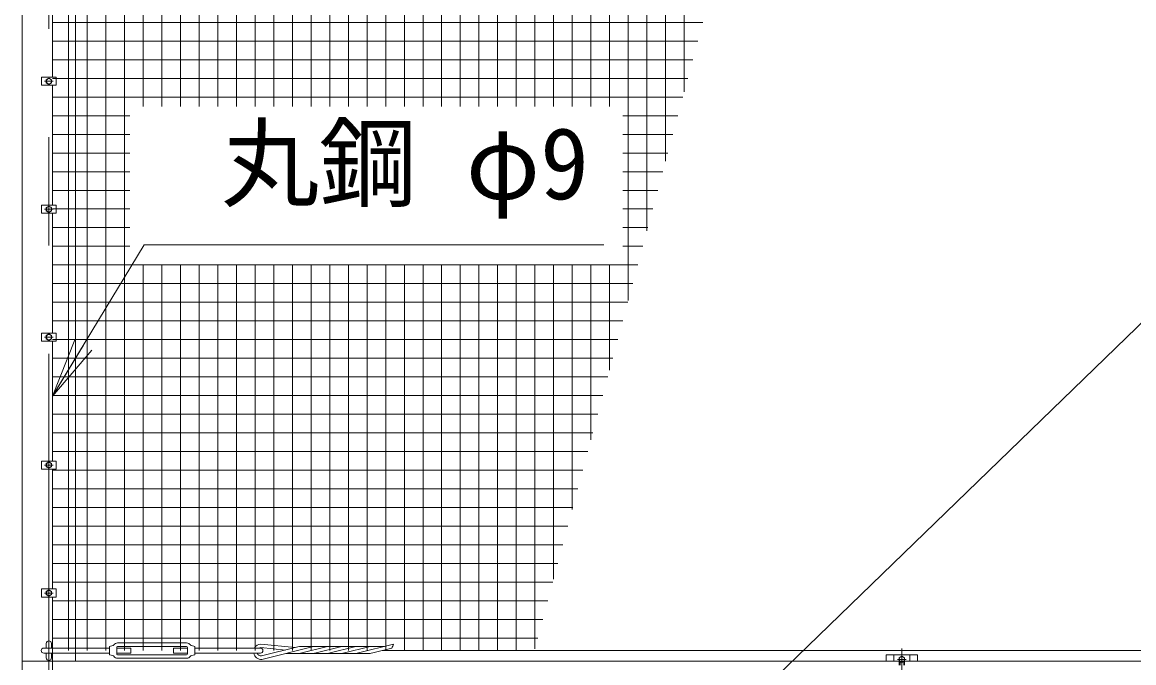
# Model space of a CAD drawing. Units: millimetres at full size; details may follow other scales. Extents: x -14700 to 14700, y -10395 to 10395.
# Drawn here: x -11707 to -9101, y 1269 to 2771 of the extents above; entities that cross this region are included whole.
import ezdxf
from ezdxf.enums import TextEntityAlignment as Align

# ---------------------------------------------------------------- set-up
doc = ezdxf.new("R2010")
doc.units = ezdxf.units.MM
doc.header["$LTSCALE"] = 40
doc.linetypes.add('USER1', pattern=[50.8, 31.75, -6.35, 6.35, -6.35])
for name, color, linetype, lineweight in [('0-0_D-STR3', 3, 'Continuous', 13), ('0-1_D-STR1', 1, 'Continuous', 18), ('0-2_D-BMK', 2, 'USER1', 13), ('0-7_0', 7, 'Continuous', 18), ('0-9_D-STR-TXT', 7, 'Continuous', 13), ('0-B_D-STR2', 7, 'Continuous', 13)]:
    doc.layers.add(name, color=color, linetype=linetype, lineweight=lineweight)
doc.styles.add('ＭＳ ゴシック', font='')
doc.styles.get('ＭＳ ゴシック').set_extended_font_data('MS Gothic')

# ---------------------------------------------------------------- blocks, each defined once
blk = doc.blocks.new('_Open')
at = {"layer": '0-7_0'}
blk.add_line((-40, 6.67), (0, 0), dxfattribs=at)
blk.add_lwpolyline([(-40, -6.67), (0, 0), (-40, 0)], dxfattribs=at)

msp = doc.modelspace()

# ---------------------------------------------------------------- linework, layer by layer
at = {"layer": '0-0_D-STR3'}
for p, q in [((-11333.22, -114.21), (-6329.87, 4732.31)), ((-11635.74, 2642.02), (-11635.74, 2923.02)), ((-11661.44, 2642.02), (-11627.04, 2642.02)), ((-11661.44, 2642.02), (-11661.44, 2623.02)), ((-11650.74, 2636.27), (-11644.24, 2640.03)), ((-11650.74, 2628.77), (-11650.74, 2636.27)), ((-11644.24, 2640.03), (-11637.74, 2636.27)), ((-11637.74, 2636.27), (-11637.74, 2628.77)), ((-11627.04, 2642.02), (-11627.04, 2623.02)), ((-11661.44, 2623.02), (-11627.04, 2623.02)), ((-11644.24, 2625.02), (-11650.74, 2628.77)), ((-11637.74, 2628.77), (-11644.24, 2625.02)), ((-11635.74, 2342.02), (-11635.74, 2623.02)), ((-11661.44, 2342.02), (-11627.04, 2342.02)), ((-11661.44, 2342.02), (-11661.44, 2323.02)), ((-11661.44, 2323.02), (-11627.04, 2323.02)), ((-11650.74, 2336.27), (-11644.24, 2340.03)), ((-11650.74, 2328.77), (-11650.74, 2336.27)), ((-11644.24, 2325.02), (-11650.74, 2328.77)), ((-11644.24, 2340.03), (-11637.74, 2336.27)), ((-11637.74, 2328.77), (-11644.24, 2325.02)), ((-11637.74, 2336.27), (-11637.74, 2328.77)), ((-11635.74, 2042.02), (-11635.74, 2323.02)), ((-11627.04, 2342.02), (-11627.04, 2323.02)), ((-11661.44, 2042.02), (-11627.04, 2042.02)), ((-11661.44, 2042.02), (-11661.44, 2023.02)), ((-11650.74, 2036.27), (-11644.24, 2040.03)), ((-11650.74, 2028.77), (-11650.74, 2036.27)), ((-11644.24, 2040.03), (-11637.74, 2036.27)), ((-11637.74, 2036.27), (-11637.74, 2028.77)), ((-11627.04, 2042.02), (-11627.04, 2023.02)), ((-11661.44, 2023.02), (-11627.04, 2023.02)), ((-11644.24, 2025.02), (-11650.74, 2028.77)), ((-11637.74, 2028.77), (-11644.24, 2025.02)), ((-11635.74, 1742.02), (-11635.74, 2023.02)), ((-11661.44, 1742.02), (-11627.04, 1742.02)), ((-11661.44, 1742.02), (-11661.44, 1723.02)), ((-11661.44, 1723.02), (-11627.04, 1723.02)), ((-11650.74, 1736.27), (-11644.24, 1740.03)), ((-11650.74, 1728.77), (-11650.74, 1736.27)), ((-11644.24, 1725.02), (-11650.74, 1728.77)), ((-11644.24, 1740.03), (-11637.74, 1736.27)), ((-11637.74, 1728.77), (-11644.24, 1725.02)), ((-11637.74, 1736.27), (-11637.74, 1728.77)), ((-11635.74, 1442.02), (-11635.74, 1723.02)), ((-11627.04, 1742.02), (-11627.04, 1723.02)), ((-11661.44, 1442.02), (-11627.04, 1442.02)), ((-11661.44, 1442.02), (-11661.44, 1423.02)), ((-11650.74, 1436.27), (-11644.24, 1440.03)), ((-11650.74, 1428.77), (-11650.74, 1436.27)), ((-11644.24, 1440.03), (-11637.74, 1436.27)), ((-11637.74, 1436.27), (-11637.74, 1428.77)), ((-11627.04, 1442.02), (-11627.04, 1423.02)), ((-11661.44, 1423.02), (-11627.04, 1423.02)), ((-11644.24, 1425.02), (-11650.74, 1428.77)), ((-11637.74, 1428.77), (-11644.24, 1425.02)), ((-11635.74, 1182.02), (-11635.74, 1423.02)), ((-11656.24, 1303.52), (-11502.24, 1303.52)), ((-11650.24, 1314.52), (-11650.24, 1303.52)), ((-11638.24, 1314.52), (-11638.24, 1303.52)), ((-11502.24, 1307.52), (-11494.44, 1309.19)), ((-11502.24, 1287.52), (-11502.24, 1307.52)), ((-11485.24, 1290.02), (-11485.24, 1305.02)), ((-11485.24, 1303.52), (-11452.24, 1303.52)), ((-11483.24, 1315.52), (-11321.24, 1315.52)), ((-11483.24, 1307.02), (-11321.24, 1307.02)), ((-11352.24, 1291.52), (-11352.24, 1303.52)), ((-11352.24, 1303.52), (-11319.24, 1303.52)), ((-11319.24, 1290.02), (-11319.24, 1305.02)), ((-11302.24, 1303.52), (-11148.24, 1303.52)), ((-11147.38, 1304.88), (-11089.71, 1298.89)), ((-11147.16, 1312.9), (-11066.84, 1304.56)), ((-11145.98, 1284.94), (-11060.32, 1306.18)), ((-11144.74, 1277), (-11027.08, 1306.18)), ((-10857.32, 1307.06), (-11053.1, 1307.06)), ((-11051.09, 1291.98), (-10993.84, 1306.18)), ((-11017.85, 1291.98), (-10960.6, 1306.18)), ((-10984.61, 1291.98), (-10927.36, 1306.18)), ((-10951.37, 1291.98), (-10894.12, 1306.18)), ((-10918.13, 1291.98), (-10836.31, 1312.27)), ((-11656.24, 1291.52), (-11502.24, 1291.52)), ((-11650.24, 1291.52), (-11650.24, 1280.52)), ((-11638.24, 1291.52), (-11638.24, 1280.52)), ((-11502.24, 1287.52), (-11494.44, 1285.85)), ((-11483.24, 1288.02), (-11321.24, 1288.02)), ((-11483.24, 1279.52), (-11321.24, 1279.52)), ((-11352.24, 1291.52), (-11319.24, 1291.52)), ((-11302.24, 1287.52), (-11310.04, 1285.85)), ((-11302.24, 1291.52), (-11148.24, 1291.52)), ((-10891.17, 1291.1), (-11087.89, 1291.1)), ((-10884.89, 1291.98), (-10840.21, 1303.06)), ((-10862.55, 1297.52), (1155.76, 1297.52)), ((-9644.24, 1284.53), (-9650.74, 1280.77)), ((-9650.74, 1280.77), (-9650.74, 1273.27)), ((-9637.74, 1280.77), (-9644.24, 1284.53)), ((-9637.74, 1273.27), (-9637.74, 1280.77)), ((-9650.74, 1273.27), (-9644.24, 1269.52)), ((-9650.49, 1273.12), (-9650.49, 1263.02)), ((-9648.49, 1271.97), (-9648.49, 1263.02)), ((-9644.24, 1269.52), (-9637.74, 1273.27)), ((-9639.99, 1271.97), (-9639.99, 1263.02)), ((-9637.99, 1273.12), (-9637.99, 1263.02))]:
    msp.add_line(p, q, dxfattribs=at)
for points in [[(-11485.24, 1291.52), (-11452.24, 1291.52), (-11452.24, 1303.52)], [(-11302.24, 1287.52), (-11302.24, 1307.52), (-11310.04, 1309.19)]]:
    msp.add_lwpolyline(points, dxfattribs=at)
for centre in [(-11644.24, 2632.52), (-11644.24, 2332.52), (-11644.24, 2032.52), (-11644.24, 1732.52), (-11644.24, 1432.52), (-9644.24, 1277.02)]:
    msp.add_circle(centre, 6.25, dxfattribs=at)
for centre, radius, start, end in [((-11656.24, 1297.52), 6, 90, 270), ((-11644.24, 1314.52), 6, 0, 180), ((-11495.28, 1313.1), 4, 282.09925, 326.11888), ((-11483.24, 1305.02), 10.5, 90, 146.11888), ((-11483.24, 1305.02), 2, 90, 180), ((-11321.24, 1305.02), 10.5, 33.88112, 90), ((-11321.24, 1305.02), 2, 0, 90), ((-11309.2, 1313.1), 4, 213.88112, 257.90075), ((-11146.36, 1294.93), 18, 92.82496, 151.48944), ((-11146.36, 1294.93), 10, 95.82544, 120.77566), ((-11148.24, 1297.52), 6, 270, 90), ((-11053.1, 1277.06), 30, 90, 103.92636), ((-11019.86, 1277.06), 30, 90, 103.92636), ((-10986.62, 1277.06), 30, 90, 103.92636), ((-10953.38, 1277.06), 30, 90, 103.92636), ((-10920.14, 1277.06), 30, 90, 103.92636), ((-10886.9, 1277.06), 30, 90, 103.92636), ((-10903.58, 1335.32), 71.11, 333.02173, 341.08588), ((-11644.24, 1280.52), 6, 180, 0), ((-11495.28, 1281.94), 4, 33.88112, 77.90075), ((-11483.24, 1290.02), 10.5, 213.88112, 270), ((-11483.24, 1290.02), 2, 180, 270), ((-11321.24, 1290.02), 2, 270, 0), ((-11321.24, 1290.02), 10.5, 270, 326.11888), ((-11309.2, 1281.94), 4, 102.09925, 146.11888), ((-11146.36, 1294.93), 18, 191.63319, 275.17572), ((-11146.36, 1294.93), 10, 199.92759, 272.18972), ((-11058.31, 1321.1), 30, 270, 283.92645), ((-11025.07, 1321.1), 30, 270, 283.92645), ((-10991.83, 1321.1), 30, 270, 283.92645), ((-10958.59, 1321.1), 30, 270, 283.92645), ((-10925.35, 1321.1), 30, 270, 283.92645), ((-10892.11, 1321.1), 30, 270, 283.92645)]:
    msp.add_arc(centre, radius, start, end, dxfattribs=at)
at = {"layer": '0-1_D-STR1'}
for p, q in [((-11581.74, 1272.52), (-11581.74, 5542.52)), ((-9663.24, 1272.52), (-9663.24, 1287.52)), ((-9625.24, 1272.52), (-9625.24, 1287.52)), ((-9607.74, 1272.52), (-9607.74, 1287.52)), ((-11706.74, 1272.52), (1155.76, 1272.52))]:
    msp.add_line(p, q, dxfattribs=at)
for points in [[(-11581.74, 5542.52), (-11706.74, 5542.52), (-11706.74, -1257.48), (-11581.74, -1257.48), (-11581.74, -497.48)], [(-9680.74, 1272.52), (-9680.74, 1287.52), (-9607.74, 1287.52)]]:
    msp.add_lwpolyline(points, dxfattribs=at)
at = {"layer": '0-2_D-BMK'}
for p, q in [((-11644.24, -1308.48), (-11644.24, 5593.52)), ((-11654.24, 2632.52), (-11634.24, 2632.52)), ((-11654.24, 2332.52), (-11634.24, 2332.52)), ((-11654.24, 2032.52), (-11634.24, 2032.52)), ((-11654.24, 1732.52), (-11634.24, 1732.52)), ((-11654.24, 1432.52), (-11634.24, 1432.52)), ((-9644.24, 1302.52), (-9644.24, -797.48)), ((-9634.24, 1277.02), (-9654.24, 1277.02))]:
    msp.add_line(p, q, dxfattribs=at)
at = {"layer": '0-9_D-STR-TXT'}
msp.add_lwpolyline([(-10342.98, 2249.05), (-11421.08, 2249.05), (-11634.7, 1895.77)], dxfattribs=at)
at = {"layer": '0-B_D-STR2'}
for p, q in [((-11598.3, 1297.52), (-11598.3, 5442.52)), ((-11554.55, 1297.52), (-11554.55, 5442.52)), ((-11510.8, 1297.52), (-11510.8, 5442.52)), ((-11467.05, 1297.52), (-11467.05, 5442.52)), ((-11423.3, 2573.73), (-11423.3, 5442.52)), ((-11379.55, 2573.73), (-11379.55, 5442.52)), ((-11335.8, 2573.73), (-11335.8, 5442.52)), ((-11292.05, 2573.73), (-11292.05, 5442.52)), ((-11248.3, 2573.73), (-11248.3, 5442.52)), ((-11204.55, 2573.73), (-11204.55, 5442.52)), ((-11160.8, 2573.73), (-11160.8, 5442.52)), ((-11117.05, 2573.73), (-11117.05, 5442.52)), ((-11073.3, 2573.73), (-11073.3, 5442.52)), ((-11029.55, 2573.73), (-11029.55, 5442.52)), ((-10985.8, 2573.73), (-10985.8, 5442.52)), ((-10942.05, 2573.73), (-10942.05, 5442.52)), ((-10898.3, 2573.73), (-10898.3, 5442.52)), ((-10854.55, 2573.73), (-10854.55, 5442.52)), ((-10810.8, 2573.73), (-10810.8, 5442.52)), ((-10767.05, 2573.73), (-10767.05, 5442.52)), ((-10723.3, 2573.73), (-10723.3, 5442.52)), ((-10679.55, 2573.73), (-10679.55, 5442.52)), ((-10635.8, 2573.73), (-10635.8, 5442.52)), ((-10592.05, 2573.73), (-10592.05, 5442.52)), ((-10548.3, 2573.73), (-10548.3, 5442.52)), ((-10504.55, 2573.73), (-10504.55, 5442.52)), ((-10460.8, 2573.73), (-10460.8, 5442.52)), ((-10417.05, 2573.73), (-10417.05, 5442.52)), ((-10373.3, 2573.73), (-10373.3, 5442.52)), ((-10329.55, 2573.73), (-10329.55, 5442.52)), ((-10285.8, 2118.28), (-10285.8, 5442.52)), ((-10242.05, 2281.56), (-10242.05, 5442.52)), ((-10198.3, 2444.84), (-10198.3, 5442.52)), ((-10154.55, 2608.11), (-10154.55, 5442.52)), ((-11635.74, 2770.54), (-10111.03, 2770.54)), ((-11635.74, 2726.79), (-10122.75, 2726.79)), ((-11635.74, 2683.04), (-10134.47, 2683.04)), ((-11635.74, 2639.29), (-10146.2, 2639.29)), ((-11635.74, 2595.54), (-10157.92, 2595.54)), ((-11635.74, 2551.79), (-11454.41, 2551.79)), ((-10298.7, 2551.79), (-10169.64, 2551.79)), ((-11635.74, 2508.04), (-11454.41, 2508.04)), ((-10298.7, 2508.04), (-10181.36, 2508.04)), ((-11635.74, 2464.29), (-11454.41, 2464.29)), ((-10298.7, 2464.29), (-10193.09, 2464.29)), ((-11635.74, 2420.54), (-11454.41, 2420.54)), ((-10298.7, 2420.54), (-10204.81, 2420.54)), ((-11635.74, 2376.79), (-11454.41, 2376.79)), ((-10298.7, 2376.79), (-10216.53, 2376.79)), ((-11635.74, 2333.04), (-11454.41, 2333.04)), ((-10298.7, 2333.04), (-10228.25, 2333.04)), ((-11635.74, 2289.29), (-11454.41, 2289.29)), ((-10298.7, 2289.29), (-10239.98, 2289.29)), ((-11635.74, 2245.54), (-11454.41, 2245.54)), ((-10298.7, 2245.54), (-10251.7, 2245.54)), ((-11635.74, 2201.79), (-10263.42, 2201.79)), ((-11423.3, 1297.52), (-11423.3, 2202.43)), ((-11379.55, 1297.52), (-11379.55, 2202.43)), ((-11335.8, 1297.52), (-11335.8, 2202.43)), ((-11292.05, 1297.52), (-11292.05, 2202.43)), ((-11248.3, 1297.52), (-11248.3, 2202.43)), ((-11204.55, 1297.52), (-11204.55, 2202.43)), ((-11160.8, 1297.52), (-11160.8, 2202.43)), ((-11117.05, 1297.52), (-11117.05, 2202.43)), ((-11073.3, 1297.52), (-11073.3, 2202.43)), ((-11029.55, 1297.52), (-11029.55, 2202.43)), ((-10985.8, 1297.52), (-10985.8, 2202.43)), ((-10942.05, 1297.52), (-10942.05, 2202.43)), ((-10898.3, 1297.52), (-10898.3, 2202.43)), ((-10854.55, 1297.52), (-10854.55, 2202.43)), ((-10810.8, 1297.52), (-10810.8, 2202.43)), ((-10767.05, 1297.52), (-10767.05, 2202.43)), ((-10723.3, 1297.52), (-10723.3, 2202.43)), ((-10679.55, 1297.52), (-10679.55, 2202.43)), ((-10635.8, 1297.52), (-10635.8, 2202.43)), ((-10592.05, 1297.52), (-10592.05, 2202.43)), ((-10548.3, 1297.52), (-10548.3, 2202.43)), ((-10504.55, 1301.9), (-10504.55, 2202.43)), ((-10460.8, 1465.17), (-10460.8, 2202.43)), ((-10417.05, 1628.45), (-10417.05, 2202.43)), ((-10373.3, 1791.73), (-10373.3, 2202.43)), ((-10329.55, 1955), (-10329.55, 2202.43)), ((-11635.74, 2158.04), (-10275.15, 2158.04)), ((-11635.74, 2114.29), (-10286.87, 2114.29)), ((-11635.74, 2070.54), (-10298.59, 2070.54)), ((-11635.74, 2026.79), (-10310.31, 2026.79)), ((-11635.74, 1983.04), (-10322.04, 1983.04)), ((-11635.74, 1939.29), (-10333.76, 1939.29)), ((-11635.74, 1895.54), (-10345.48, 1895.54)), ((-11635.74, 1851.79), (-10357.21, 1851.79)), ((-11635.74, 1808.04), (-10368.93, 1808.04)), ((-11635.74, 1764.29), (-10380.65, 1764.29)), ((-11635.74, 1720.54), (-10392.37, 1720.54)), ((-11635.74, 1676.79), (-10404.1, 1676.79)), ((-11635.74, 1633.04), (-10415.82, 1633.04)), ((-11635.74, 1589.29), (-10427.54, 1589.29)), ((-11635.74, 1545.54), (-10439.26, 1545.54)), ((-11635.74, 1501.79), (-10450.99, 1501.79)), ((-11635.74, 1458.04), (-10462.71, 1458.04)), ((-11635.74, 1414.29), (-10474.43, 1414.29)), ((-11635.74, 1370.54), (-10486.16, 1370.54)), ((-11635.74, 1326.79), (-10497.88, 1326.79))]:
    msp.add_line(p, q, dxfattribs=at)

# ---------------------------------------------------------------- block references
at = {"layer": '0-9_D-STR-TXT', "xscale": 3.5, "yscale": 3.5, "rotation": 238.83933}
msp.add_blockref('_Open', (-11635.74, 1894.06), dxfattribs=at)

# ---------------------------------------------------------------- texts
at = {"layer": '0-9_D-STR-TXT', "style": 'ＭＳ ゴシック'}
msp.add_text('丸鋼 φ9', height=168.3, dxfattribs=at).set_placement((-11240.18, 2305.54), align=Align.BOTTOM_LEFT)

doc.saveas('drawing.dxf')
